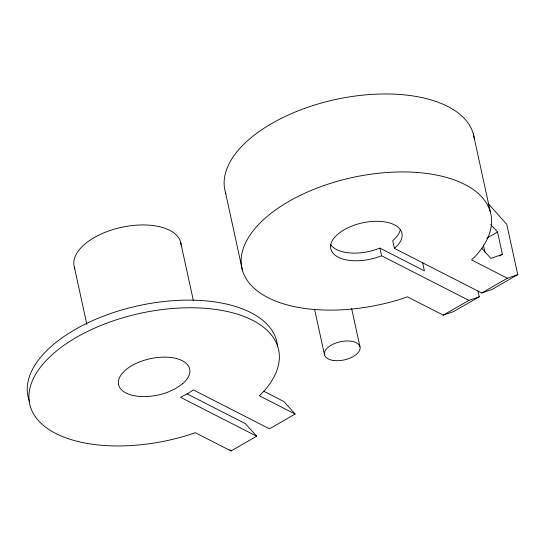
<?xml version="1.0" encoding="UTF-8"?>
<svg xmlns="http://www.w3.org/2000/svg" width="545" height="545" viewBox="0 0 545 545"><rect width="100%" height="100%" fill="white"/><g stroke="black" fill="none" stroke-linecap="round" stroke-linejoin="round"><path stroke-width="0.82" d="M488.129 203.544L506.782 224.329L517.75 274.632L492.108 289.395L481.732 292.992L394.41 248.384L397.584 245.298A36.399 18.585 -12.3 0 0 373.652 221.365A36.399 18.585 -12.3 0 0 330.767 248.595A36.399 18.585 -12.3 0 0 380.492 256.15L381.575 255.775L468.898 300.377L479.273 296.787L478.013 291.016M486.746 238.247L497.537 232.034L490.732 224.451M499.527 256.021L502.408 254.365L497.537 232.034M517.75 274.632L507.375 278.229L471.548 259.931L475.635 255.959A127.387 65.039 -12.3 0 0 397.189 172.002A127.387 65.039 -12.3 0 0 241.142 261.838A127.387 65.039 -12.3 0 0 400.364 299.287L407.435 296.841L443.255 315.139L468.898 300.377M481.732 292.992L507.375 278.229M479.273 296.787L453.631 311.549L443.255 315.139M256.668 436.211L180.518 397.312L188.297 393.292L193.359 389.92L269.502 428.82L295.145 414.057L259.325 395.759L263.405 391.787A127.387 65.039 -12.3 0 0 184.959 307.83A127.387 65.039 -12.3 0 0 28.919 397.666A127.387 65.039 -12.3 0 0 188.134 435.121L195.205 432.669L231.026 450.967L256.668 436.211L245.407 423.663L187.167 393.919M422.607 262.588L424.405 270.858L379.906 248.132L378.823 248.506A36.399 18.585 -12.3 0 1 330.597 244.541M502.408 254.365L490.827 258.378L481.753 248.268M263.651 391.174L283.884 401.515L295.145 414.057M229.901 449.714L231.026 450.967M473.305 133.832L490.302 211.801M483.333 244.862L484.955 252.308M394.41 248.384L392.747 240.74L395.922 237.654A36.399 18.585 -12.3 0 0 400.234 229.949M379.906 248.132L381.575 255.775M351.641 308.531L359.959 346.661M314.608 309.417L324.548 355.006M225.432 192.29L242.43 270.259M180.586 242.021L193.271 300.186M74.358 267.077L86.853 324.411M74.829 268.467A54.595 27.87 -12.3 0 1 121.16 227.401A54.595 27.87 -12.3 0 1 181.103 244.896M29.532 401.393A127.387 65.039 -12.3 0 1 137.456 305.929A127.387 65.039 -12.3 0 1 277.555 346.075M225.889 193.768A127.387 65.039 -12.3 0 1 335.093 99.606A127.387 65.039 -12.3 0 1 474.368 139.139M182.807 383.605L175.449 388.653L168.262 391.978A36.399 18.585 -12.3 0 1 118.415 383.619A36.399 18.585 -12.3 0 1 164.447 357.118A36.399 18.585 -12.3 0 1 182.807 383.605M333.513 360.47A18.196 9.292 -12.3 0 0 360.143 347.86A18.196 9.292 -12.3 0 0 333.104 344.168A18.196 9.292 -12.3 0 0 333.513 360.47"/></g></svg>
